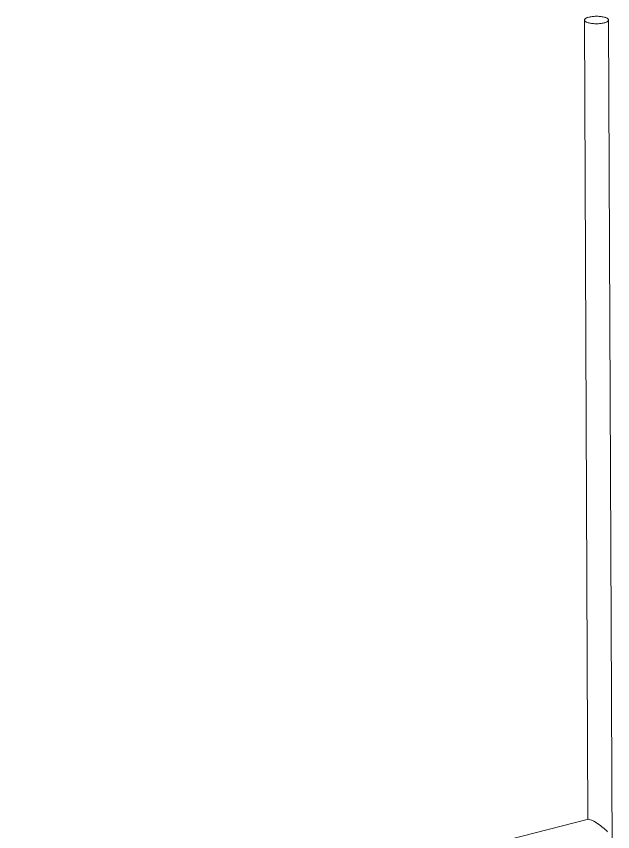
# Model space of a CAD drawing. Header units: inches. Extents: x 0 to 11.7, y 0 to 8.2.
# Drawn here: x 4.544 to 5.057, y 4.995 to 5.697 of the extents above; entities that cross this region are included whole.
import ezdxf

# ---------------------------------------------------------------- set-up
doc = ezdxf.new("R2010")
doc.units = ezdxf.units.IN
doc.header["$MEASUREMENT"] = 0

msp = doc.modelspace()

# ---------------------------------------------------------------- linework, layer by layer
at = {"color": 7, "linetype": 'Continuous', "lineweight": 15}
for p, q in [((5.03294, 5.69395), (5.03594, 5.00582)), ((5.0573, 4.88653), (5.05378, 5.69404)), ((5.03637, 5.00593), (4.04635, 4.75444))]:
    msp.add_line(p, q, dxfattribs=at)
at = {"color": 7, "linetype": 'Continuous', "lineweight": 15, "flags": 128}
msp.add_lwpolyline([(5.05144, 5.69605), (5.05086, 5.69625), (5.05023, 5.69643), (5.04955, 5.6966), (5.04883, 5.69675), (5.04807, 5.69687), (5.04728, 5.69698), (5.04646, 5.69707), (5.04561, 5.69713), (5.04475, 5.69718), (5.04388, 5.6972), (5.04301, 5.6972), (5.04214, 5.69718), (5.04128, 5.69713), (5.04043, 5.69706), (5.03961, 5.69697), (5.03881, 5.69686), (5.03804, 5.69673), (5.03731, 5.69658), (5.03662, 5.69641), (5.03598, 5.69623), (5.03539, 5.69603), (5.03486, 5.69582), (5.03438, 5.69559), (5.03397, 5.69535), (5.03363, 5.6951), (5.03335, 5.69485), (5.03314, 5.69458), (5.03301, 5.69432), (5.03295, 5.69405), (5.03296, 5.69378), (5.03304, 5.69352), (5.0332, 5.69325), (5.03342, 5.69299), (5.03372, 5.69274), (5.03409, 5.6925), (5.03452, 5.69227), (5.03501, 5.69205), (5.03556, 5.69184), (5.03616, 5.69165), (5.03682, 5.69148), (5.03752, 5.69132), (5.03826, 5.69118), (5.03904, 5.69106), (5.03985, 5.69097), (5.04068, 5.69089), (5.04153, 5.69083), (5.0424, 5.6908), (5.04327, 5.69079), (5.04414, 5.6908), (5.04501, 5.69084), (5.04586, 5.6909), (5.0467, 5.69097), (5.04751, 5.69107), (5.0483, 5.6912), (5.04905, 5.69134), (5.04976, 5.69149), (5.05042, 5.69167), (5.05104, 5.69186), (5.0516, 5.69207), (5.0521, 5.69229), (5.05255, 5.69252), (5.05293, 5.69277), (5.05324, 5.69302), (5.05348, 5.69328), (5.05365, 5.69354), (5.05375, 5.69381), (5.05377, 5.69408), (5.05373, 5.69435), (5.05361, 5.69461), (5.05342, 5.69487), (5.05315, 5.69513), (5.05282, 5.69537), (5.05242, 5.69561), (5.05196, 5.69584), (5.05144, 5.69605)], dxfattribs=at)
at = {"color": 7, "linetype": 'Continuous', "lineweight": 15}
msp.add_ellipse((5.0464, 4.99772), major_axis=(0.01034, -0.00801), ratio=0.184791, start_param=1.033009, end_param=2.998216, dxfattribs=at)

doc.saveas('drawing.dxf')
